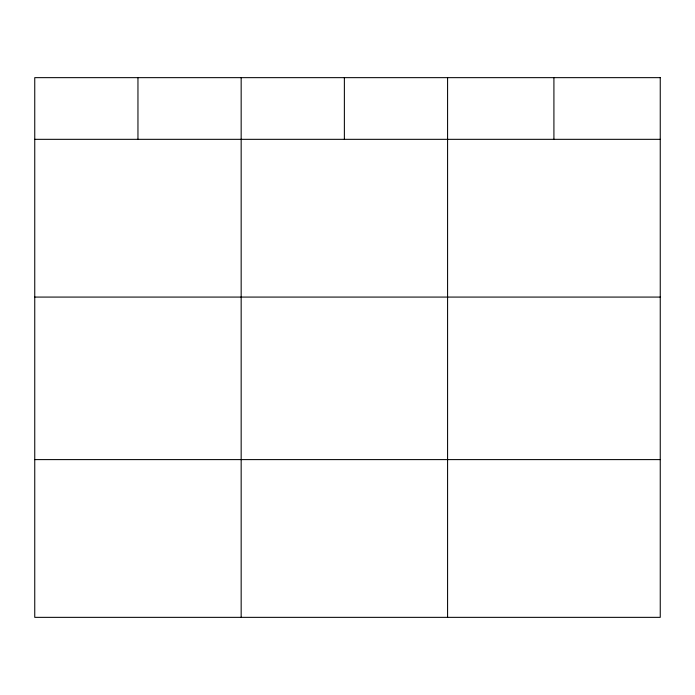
<?xml version="1.0" encoding="UTF-8"?>
<svg xmlns="http://www.w3.org/2000/svg" width="695" height="695" viewBox="0 0 695 695"><rect width="100%" height="100%" fill="white"/><g stroke="black" fill="none" stroke-linecap="round" stroke-linejoin="round"><path stroke-width="1.04" d="M34.75 139.33L660.25 139.33M34.75 297.078L660.25 297.078M34.75 459.603L660.25 459.603M553.915 77.649L553.915 139.33M447.58 77.649L447.58 617.351M344.373 77.649L344.373 139.33M241.165 77.649L241.165 617.351M137.958 77.649L137.958 139.33M660.25 77.649L34.75 77.649L34.75 617.351L660.25 617.351L660.25 77.649"/></g></svg>
